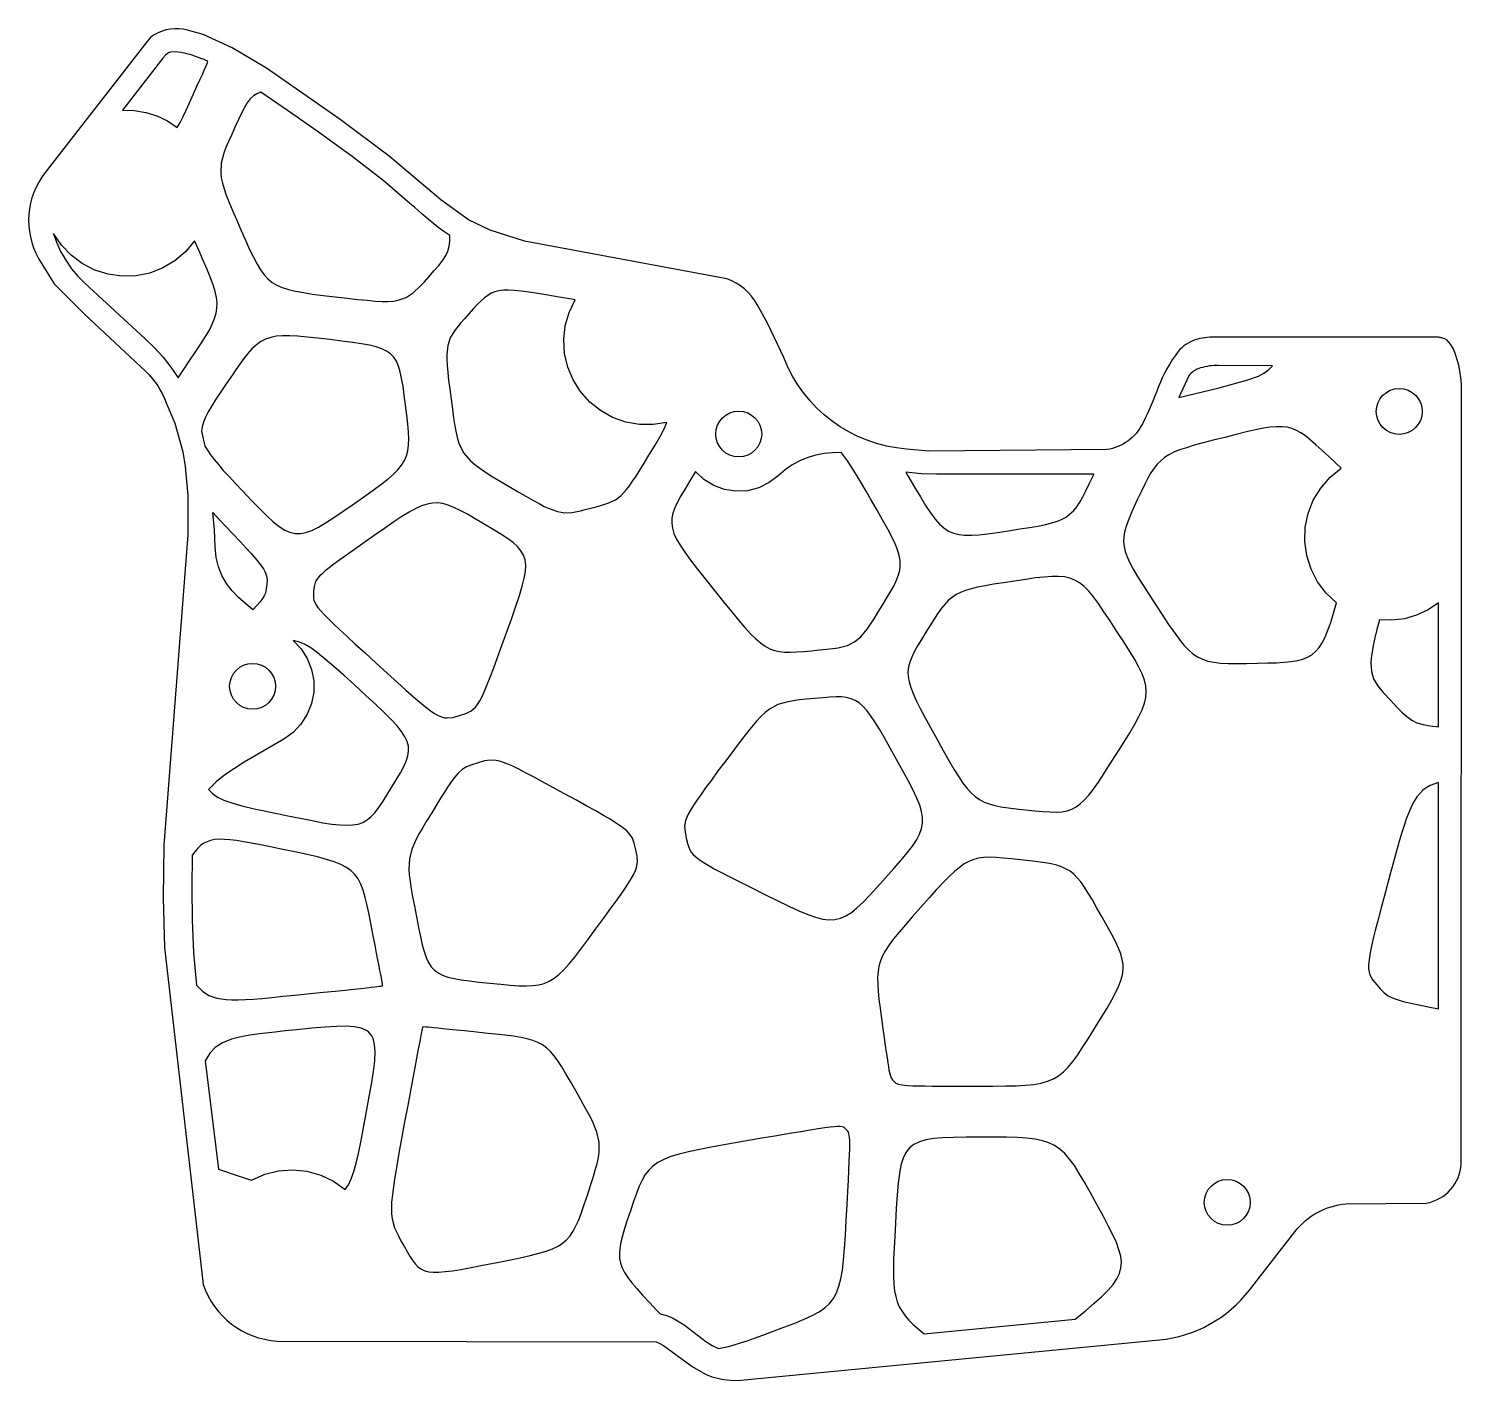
# Model space of a CAD drawing. Header units: millimetres. Extents: x 1155 to 2404, y 511 to 1690.
import ezdxf

# ---------------------------------------------------------------- set-up
doc = ezdxf.new("R2010")
doc.units = ezdxf.units.MM
doc.header["$LTSCALE"] = 0.75

msp = doc.modelspace()

# ---------------------------------------------------------------- linework, layer by layer
msp.add_lwpolyline([(1371.2, 545.4), (1702, 544.6), (1704.4, 543.6), (1708.2, 541.5), (1720.2, 532.7), (1733.2, 523.1), (1744.8, 516.6), (1750.5, 514.3), (1760.6, 511.8), (1769.2, 511.1), (1775.8, 511.4), (2140.8, 546.4, 0.208084), (2219.3, 589.9), (2245.4, 623.4), (2258.8, 640.7, -0.21024), (2303.4, 665), (2373.5, 665.6, 0.346737), (2404, 700), (2404.1, 1378.5), (2403.9, 1383.4), (2402.5, 1393.1), (2401.8, 1396.4), (2399.1, 1405.6), (2397.1, 1410.5), (2394.6, 1414.7, 0.194238), (2387.7, 1420, 0.023893), (2385, 1420.6, 0.054887), (2381.5, 1420.9), (2188.9, 1420.9, 0.073451), (2172, 1418.4, 0.156229), (2157.2, 1408.2, 0.074373), (2139.7, 1376.9, -0.025947), (2125.9, 1345.2, -0.242497), (2095, 1322.7), (1939.8, 1321.5), (1920.3, 1323.1, -0.287414), (1813.2, 1402.9), (1798.9, 1433.1), (1790, 1449.2, 0.184435), (1763.6, 1471.5), (1587, 1504.4), (1557.2, 1514), (1538.3, 1523), (1514, 1540.5), (1469, 1578.7), (1426.4, 1610.5), (1362.1, 1655.2), (1332.2, 1673.1), (1306.7, 1684.6), (1293.2, 1688.4, 0.208325), (1264.1, 1684.4, 0.103621), (1257.8, 1678.4), (1169, 1564.4, 0.300023), (1163.1, 1489.4), (1176.9, 1467.4), (1203, 1441.2), (1256.7, 1390.9, -0.120234), (1274.6, 1363.4), (1282.1, 1345.9), (1289, 1320.9), (1291.1, 1308.1), (1293.3, 1282.6), (1293.5, 1248.4), (1272.5, 977.7), (1271.8, 932), (1273.2, 888.5), (1306.9, 594.7, 0.304796)], format="xyb", close=True)
for points in [[(1273.9, 1666.6), (1273.9, 1666.6), (1271.6, 1664), (1236.5, 1618.7), (1246.7, 1618.5), (1256.8, 1616.8), (1266.5, 1613.7), (1275.7, 1609.3), (1284.2, 1603.7), (1286.7, 1608.1), (1289.3, 1613.2), (1291.9, 1618.8), (1294.9, 1625.2), (1298.4, 1632.9), (1301.4, 1639.5), (1303.9, 1645.2), (1306.1, 1649.9), (1307.8, 1653.7), (1309.2, 1656.9), (1310.2, 1659.4), (1311, 1661.3), (1306.2, 1663.4), (1305.6, 1663.6), (1305.6, 1663.6), (1296.4, 1666.9), (1287.7, 1669.1), (1281.8, 1669.7), (1278.4, 1669.3), (1276.7, 1668.7), (1275.7, 1668.1), (1275.7, 1668.1)], [(1515.8, 1487.9), (1518.4, 1491.9), (1520.2, 1495.7), (1521.4, 1499.8), (1522, 1504.2), (1522, 1509.3), (1516.8, 1512.8), (1511.7, 1516.5), (1507.9, 1519.6), (1503.2, 1523.4), (1500.9, 1525.4), (1497.6, 1528.2), (1491, 1534.1), (1488.9, 1536), (1463.5, 1557.7), (1463.5, 1557.7), (1436.8, 1578.2), (1424.4, 1587.3), (1407, 1599.8), (1407, 1599.8), (1390.1, 1611.6), (1389.8, 1611.9), (1357.1, 1634.4), (1353.6, 1633.1), (1350.6, 1631.1), (1347.9, 1628.5), (1345.3, 1625.1), (1342.8, 1621), (1340.3, 1616.2), (1337.7, 1610.7), (1334.8, 1604.4), (1331.7, 1597.6), (1329, 1591.5), (1326.7, 1586.1), (1324.9, 1581.2), (1322.6, 1572.4), (1322.1, 1564), (1322.6, 1559.7), (1323.6, 1555.1), (1325, 1550.1), (1326.9, 1544.6), (1329.4, 1538.3), (1332.3, 1531.3), (1335.8, 1523.3), (1339.7, 1514.3), (1343.7, 1505.3), (1347.3, 1497.3), (1350.6, 1490.5), (1353.8, 1484.5), (1356.8, 1479.5), (1360, 1475.1), (1363.3, 1471.5), (1367, 1468.5), (1371.1, 1466), (1375.7, 1464), (1381.1, 1462.3), (1387.2, 1460.8), (1394.2, 1459.6), (1402.3, 1458.4), (1411.5, 1457.2), (1422, 1456), (1432.5, 1454.7), (1441.7, 1453.7), (1449.8, 1452.9), (1456.8, 1452.3), (1462.9, 1452), (1468.2, 1451.9), (1472.8, 1452.2), (1476.9, 1452.9), (1483.8, 1455.3), (1489.9, 1459.4), (1496.2, 1465.3), (1499.7, 1469.1), (1503.5, 1473.4), (1508.4, 1478.9), (1512.5, 1483.7)], [(1318.2, 1441.6), (1318.8, 1446.1), (1318.9, 1450.7), (1318.4, 1455.5), (1317.2, 1460.7), (1315.5, 1466.3), (1313.2, 1472.6), (1310.3, 1479.7), (1306.9, 1487.6), (1302.9, 1496.7), (1299.3, 1504.7), (1291.5, 1495.3), (1282.2, 1487.4), (1271.7, 1481.1), (1260.3, 1476.7), (1248.3, 1474.3), (1236, 1473.9), (1223.9, 1475.6), (1212.3, 1479.3), (1201.4, 1484.9), (1191.6, 1492.2), (1183.2, 1501.1), (1176.4, 1511.3), (1178.9, 1503.6), (1180, 1501), (1182.4, 1495.6), (1184.4, 1492.2), (1186.9, 1487.8), (1186.9, 1487.8), (1192, 1480.4), (1192, 1480.4), (1197.6, 1473.9), (1197.9, 1473.6), (1204, 1467.5), (1256, 1419.7), (1264.2, 1411.7), (1271.8, 1403.3), (1278.7, 1394.5), (1285, 1385.4), (1289.6, 1392.2), (1294.7, 1399.8), (1300.2, 1407.9), (1304.9, 1415), (1308.9, 1421.3), (1312.2, 1427), (1314.8, 1432.1), (1316.8, 1437)], [(1700.9, 1326.6), (1705.3, 1334.2), (1708.8, 1340.7), (1711.3, 1346.5), (1699.4, 1344.6), (1687.3, 1344.6), (1675.3, 1346.7), (1663.9, 1350.8), (1653.4, 1356.7), (1643.9, 1364.2), (1635.8, 1373.3), (1629.4, 1383.5), (1624.7, 1394.7), (1622, 1406.5), (1621.3, 1418.6), (1622.6, 1430.6), (1625.9, 1442.3), (1631.1, 1453.2), (1624.5, 1454.4), (1617.4, 1455.6), (1607.4, 1457.4), (1598.6, 1458.9), (1590.8, 1460.1), (1584.1, 1461), (1578.3, 1461.6), (1573.2, 1461.9), (1568.7, 1461.8), (1564.8, 1461.3), (1561.3, 1460.4), (1558.1, 1459.1), (1552.1, 1455.2), (1545.9, 1449.2), (1542.4, 1445.5), (1538.5, 1441.2), (1534.7, 1436.9), (1531.3, 1433), (1526, 1426.3), (1522.3, 1420.1), (1520.2, 1413.6), (1519.3, 1405.8), (1519.4, 1401.2), (1519.7, 1396), (1520.2, 1390.1), (1520.9, 1383.3), (1521.9, 1375.5), (1523, 1366.7), (1524.2, 1357.9), (1525.2, 1350.1), (1526.3, 1343.3), (1527.4, 1337.4), (1528.7, 1332.1), (1530.2, 1327.5), (1534.2, 1319.7), (1539.9, 1312.9), (1543.6, 1309.7), (1548, 1306.5), (1553.1, 1303), (1559, 1299.3), (1565.9, 1295.2), (1573.7, 1290.6), (1581.5, 1286), (1588.3, 1282), (1594.3, 1278.6), (1599.7, 1275.7), (1604.3, 1273.2), (1608.5, 1271.3), (1615.7, 1268.7), (1622.1, 1267.7), (1628.5, 1267.9), (1635.8, 1269.3), (1640, 1270.4), (1644.8, 1271.6), (1649.5, 1272.9), (1653.7, 1274), (1660.7, 1276.3), (1666.4, 1279), (1671.3, 1282.7), (1676.1, 1287.9), (1678.6, 1291.2), (1681.3, 1295.1), (1684.3, 1299.6), (1687.6, 1304.9), (1691.3, 1310.9), (1695.5, 1317.8)], [(1472.7, 1301.2), (1476.7, 1305.2), (1479.9, 1309.2), (1482.4, 1313.2), (1484.2, 1317.3), (1485.4, 1321.7), (1486, 1326.6), (1486.2, 1332), (1485.9, 1338), (1485.3, 1344.9), (1484.4, 1352.7), (1483.3, 1361.5), (1482.1, 1370.3), (1481.1, 1378), (1479.9, 1384.7), (1478.7, 1390.5), (1477.1, 1395.5), (1475.3, 1399.7), (1473, 1403.2), (1470.2, 1406.1), (1466.8, 1408.6), (1462.7, 1410.6), (1457.7, 1412.3), (1451.8, 1413.7), (1444.9, 1415), (1437, 1416.1), (1427.8, 1417.3), (1417.3, 1418.6), (1406.8, 1419.8), (1397.5, 1420.8), (1389.4, 1421.5), (1382.3, 1421.9), (1376.1, 1421.9), (1370.6, 1421.5), (1365.7, 1420.5), (1361.2, 1419), (1357.1, 1416.9), (1353.3, 1414.1), (1349.4, 1410.6), (1345.6, 1406.2), (1341.5, 1401.1), (1337.1, 1395), (1332.3, 1388), (1326.8, 1380), (1322.1, 1373), (1317.9, 1366.6), (1314.3, 1360.9), (1311.3, 1355.7), (1308.8, 1351), (1307, 1346.7), (1305.8, 1342.6), (1305.3, 1338.7), (1308.4, 1325.8), (1310.5, 1322.1), (1313.1, 1318.3), (1316.3, 1314.1), (1320.1, 1309.6), (1324.4, 1304.6), (1329.4, 1299.2), (1334.9, 1293.3), (1341.1, 1286.7), (1349.1, 1278.4), (1356.1, 1271.1), (1362.3, 1264.9), (1368, 1259.7), (1373.1, 1255.7), (1377.9, 1252.6), (1382.5, 1250.6), (1387, 1249.5), (1391.6, 1249.5), (1396.4, 1250.4), (1401.6, 1252.3), (1407.3, 1255.1), (1413.6, 1258.8), (1420.8, 1263.4), (1428.8, 1268.9), (1437.9, 1275.2), (1447, 1281.6), (1455, 1287.3), (1461.9, 1292.3), (1467.8, 1296.9)], [(2270.5, 1267.1), (2275, 1278.6), (2281.5, 1289.2), (2289.7, 1298.6), (2299.3, 1306.4), (2294.2, 1311.3), (2288.4, 1316.8), (2282.5, 1322.3), (2277.3, 1327), (2272.6, 1331.1), (2268.3, 1334.6), (2264.2, 1337.4), (2260.2, 1339.5), (2256.2, 1341.1), (2252.1, 1342.2), (2247.7, 1342.7), (2242.9, 1342.7), (2237.5, 1342.2), (2231.4, 1341.3), (2224.6, 1339.9), (2216.7, 1338.1), (2207.8, 1336), (2197.7, 1333.4), (2187.6, 1330.9), (2178.8, 1328.6), (2171, 1326.5), (2164.3, 1324.4), (2158.4, 1322.4), (2153.4, 1320.4), (2149, 1318.2), (2145.2, 1315.8), (2138.8, 1310.1), (2136.1, 1306.5), (2133.4, 1302.5), (2130.8, 1297.8), (2128.1, 1292.5), (2125.1, 1286.4), (2121.8, 1279.4), (2118.6, 1272.4), (2115.8, 1266.3), (2113.5, 1260.7), (2111.7, 1255.7), (2110.4, 1251.1), (2109.6, 1246.8), (2109.5, 1242.5), (2109.9, 1238.3), (2110.9, 1233.9), (2112.6, 1229.2), (2115, 1224.1), (2118, 1218.4), (2121.7, 1212.1), (2126.2, 1204.9), (2131.4, 1196.8), (2137.4, 1187.6), (2143.4, 1178.4), (2148.8, 1170.3), (2153.6, 1163.4), (2158, 1157.4), (2162.1, 1152.3), (2166, 1148.1), (2170, 1144.7), (2174.1, 1142), (2178.4, 1139.9), (2183.1, 1138.3), (2188.3, 1137.3), (2194.1, 1136.6), (2200.7, 1136.3), (2208.2, 1136.2), (2216.8, 1136.3), (2226.5, 1136.5), (2235.1, 1136.7), (2242.8, 1136.9), (2249.7, 1137.3), (2255.7, 1137.9), (2261.1, 1138.8), (2265.8, 1140), (2270, 1141.7), (2273.7, 1143.9), (2277, 1146.7), (2280, 1150.1), (2282.7, 1154.3), (2285.3, 1159.3), (2287.7, 1165.2), (2290.2, 1172.1), (2292.7, 1180.1), (2295.3, 1189.1), (2286.2, 1197.6), (2278.7, 1207.4), (2273, 1218.4), (2269.2, 1230.3), (2267.5, 1242.6), (2267.9, 1255)], [(1910.2, 1240.6), (1907.3, 1246.6), (1903.8, 1253.4), (1899.6, 1261), (1894.6, 1269.8), (1888.9, 1279.7), (1884.9, 1286.6), (1881.2, 1292.9), (1877.8, 1298.7), (1874.6, 1303.9), (1868.8, 1312.9), (1863.6, 1319.9), (1863.1, 1320.2), (1855.7, 1320), (1848.3, 1319.2), (1841.1, 1317.8), (1834.1, 1315.7), (1827.2, 1312.9), (1820.6, 1309.4), (1814.3, 1305.2), (1808.3, 1300), (1800.3, 1293.9), (1791.3, 1289.4), (1781.6, 1286.9), (1771.5, 1286.4), (1761.6, 1287.9), (1752.1, 1291.3), (1743.5, 1296.6), (1736.2, 1303.5), (1731.3, 1295.4), (1727.1, 1288.6), (1723.5, 1282.4), (1720.5, 1277), (1718.2, 1272), (1716.5, 1267.4), (1715.6, 1262.9), (1715.4, 1258.6), (1716, 1254.2), (1717.4, 1249.6), (1719.7, 1244.7), (1722.8, 1239.3), (1726.8, 1233.2), (1731.8, 1226.4), (1737.7, 1218.7), (1744.6, 1210), (1752.5, 1200.1), (1760.5, 1190.1), (1767.5, 1181.5), (1773.7, 1174), (1779.2, 1167.5), (1784.2, 1162.1), (1788.7, 1157.7), (1792.9, 1154.1), (1797, 1151.2), (1800.9, 1149.1), (1805, 1147.6), (1809.2, 1146.6), (1813.7, 1146.1), (1818.7, 1146), (1824.2, 1146.3), (1830.4, 1146.7), (1837.4, 1147.3), (1844.4, 1148), (1850.5, 1148.6), (1855.9, 1149.3), (1860.7, 1150), (1868.6, 1152), (1874.9, 1155), (1880.4, 1159.6), (1883.1, 1162.6), (1885.8, 1166.2), (1888.7, 1170.4), (1891.9, 1175.2), (1895.3, 1180.8), (1899.3, 1187.2), (1903.1, 1193.6), (1906.5, 1199.2), (1909.3, 1204.3), (1911.6, 1209), (1913.2, 1213.4), (1914.3, 1217.5), (1914.7, 1221.7), (1914.6, 1225.9), (1913.8, 1230.4), (1912.3, 1235.2)], [(2073.9, 1281.5), (2076.7, 1286.8), (2079.6, 1292.9), (2082.9, 1299.9), (2083.6, 1301.4), (2080.6, 1301.4), (2077.2, 1301.3), (2071.5, 1301.3), (2065.9, 1301.3), (1946.3, 1301.3), (1933, 1301.7), (1919.7, 1303), (1921.4, 1299.9), (1927.2, 1290), (1932.3, 1281.4), (1936.9, 1273.9), (1941.1, 1267.5), (1945.1, 1262.2), (1948.9, 1257.8), (1952.8, 1254.4), (1956.8, 1251.7), (1961.1, 1249.8), (1965.7, 1248.6), (1970.9, 1248.1), (1976.8, 1248), (1983.4, 1248.5), (1990.9, 1249.3), (1999.5, 1250.5), (2009.2, 1252), (2018.9, 1253.5), (2027.4, 1254.8), (2034.9, 1256.1), (2041.4, 1257.4), (2047, 1258.8), (2051.9, 1260.4), (2056.1, 1262.2), (2059.8, 1264.2), (2066, 1269.5), (2068.7, 1272.9), (2071.3, 1276.9)], [(1579.6, 1186.3), (1582.7, 1195.5), (1585.1, 1203.5), (1586.8, 1210.5), (1587.8, 1216.5), (1588.1, 1221.8), (1587.5, 1226.5), (1586.2, 1230.7), (1584, 1234.5), (1581, 1238.1), (1577.1, 1241.7), (1572.2, 1245.3), (1566.4, 1249.1), (1559.7, 1253.2), (1551.9, 1257.8), (1544.1, 1262.4), (1537.2, 1266.3), (1531, 1269.6), (1525.5, 1272.3), (1520.4, 1274.3), (1515.7, 1275.6), (1511.2, 1276.2), (1506.7, 1276.1), (1502.1, 1275.2), (1497.3, 1273.6), (1492.2, 1271.3), (1486.5, 1268.2), (1480.2, 1264.3), (1473.1, 1259.6), (1465, 1254), (1455.9, 1247.7), (1446.8, 1241.3), (1438.8, 1235.7), (1431.9, 1230.8), (1425.9, 1226.6), (1420.9, 1222.9), (1416.7, 1219.7), (1413.2, 1216.9), (1410.5, 1214.5), (1408.3, 1212.3), (1406.6, 1210.4), (1405.4, 1208.6), (1404.5, 1206.9), (1403.5, 1203.4), (1403.1, 1199.3), (1402.9, 1195.2), (1403, 1193.3), (1403.4, 1191.5), (1404.1, 1189.5), (1405.3, 1187.4), (1406.9, 1185), (1409.2, 1182.3), (1412.1, 1179.1), (1415.7, 1175.4), (1420.2, 1171), (1425.6, 1165.9), (1432, 1160), (1439.4, 1153.2), (1448, 1145.4), (1457.8, 1136.4), (1467.6, 1127.5), (1476.2, 1119.7), (1483.7, 1113), (1490.2, 1107.2), (1495.9, 1102.4), (1500.7, 1098.4), (1504.9, 1095.2), (1508.6, 1092.7), (1511.8, 1090.9), (1514.6, 1089.7), (1517.2, 1088.9), (1519.7, 1088.7), (1524.6, 1089.2), (1530.3, 1090.8), (1535.9, 1092.6), (1540.4, 1094.8), (1542.4, 1096.3), (1544.3, 1098.2), (1546.2, 1100.6), (1548.1, 1103.7), (1550.1, 1107.5), (1552.2, 1112.2), (1554.6, 1117.8), (1557.2, 1124.4), (1560.2, 1132.3), (1563.5, 1141.4), (1567.3, 1151.8), (1571.6, 1163.8), (1575.9, 1175.8)], [(1362.1, 1212.6), (1362.5, 1208.9), (1362.2, 1204.8), (1361.6, 1199.8), (1361.1, 1197.5), (1360.1, 1195.3), (1358.7, 1192.8), (1356.6, 1190.1), (1353.7, 1186.9), (1350, 1183), (1337.5, 1193.9), (1332, 1199.7), (1327.1, 1206.1), (1323.1, 1212.9), (1320.1, 1220.5), (1318.1, 1228.7), (1317.4, 1237.8), (1316.8, 1252.9), (1315.2, 1267.8), (1318.2, 1264.7), (1326.1, 1256.3), (1333.1, 1248.9), (1339.1, 1242.5), (1344.2, 1236.9), (1348.6, 1232.1), (1352.2, 1228), (1355.1, 1224.5), (1357.5, 1221.4), (1359.3, 1218.8), (1360.6, 1216.5)], [(2122.9, 1133.1), (2119.3, 1139.6), (2114.9, 1146.8), (2109.7, 1155), (2103.7, 1164.2), (2097.7, 1173.4), (2092.4, 1181.4), (2087.6, 1188.4), (2083.2, 1194.3), (2079.1, 1199.2), (2075.1, 1203.3), (2071.1, 1206.5), (2067, 1208.9), (2062.7, 1210.6), (2058, 1211.7), (2052.8, 1212.2), (2046.9, 1212.1), (2040.3, 1211.6), (2032.8, 1210.8), (2024.2, 1209.6), (2014.5, 1208.1), (2004.8, 1206.6), (1996.2, 1205.3), (1988.7, 1204), (1982.2, 1202.7), (1976.5, 1201.4), (1971.6, 1199.9), (1967.2, 1198.2), (1963.4, 1196.3), (1956.8, 1191.4), (1950.8, 1184.6), (1947.7, 1180.4), (1944.5, 1175.5), (1941, 1169.9), (1937.1, 1163.6), (1933.2, 1157.2), (1929.9, 1151.5), (1927, 1146.4), (1924.8, 1141.7), (1923.1, 1137.4), (1922, 1133.2), (1921.5, 1129), (1921.7, 1124.8), (1922.4, 1120.2), (1923.9, 1115.4), (1925.9, 1110), (1928.7, 1103.9), (1932.1, 1097.1), (1936.2, 1089.3), (1941.1, 1080.5), (1946.6, 1070.5), (1952.2, 1060.4), (1957.2, 1051.7), (1961.6, 1044), (1965.7, 1037.5), (1969.4, 1031.9), (1973, 1027.2), (1976.5, 1023.3), (1980, 1020.1), (1983.8, 1017.5), (1987.8, 1015.4), (1992.2, 1013.7), (1997.1, 1012.4), (2002.6, 1011.3), (2008.8, 1010.4), (2015.9, 1009.5), (2023.9, 1008.7), (2032, 1007.8), (2039, 1007.2), (2045.3, 1006.8), (2050.8, 1006.7), (2055.7, 1007), (2060.2, 1007.8), (2064.3, 1009.2), (2068.1, 1011.1), (2071.8, 1013.8), (2075.5, 1017.2), (2079.2, 1021.5), (2083.2, 1026.7), (2087.5, 1032.8), (2092.3, 1040), (2097.6, 1048.3), (2103.7, 1057.8), (2109.7, 1067.4), (2114.9, 1075.8), (2119.3, 1083.2), (2122.9, 1089.9), (2125.7, 1095.9), (2127.7, 1101.5), (2128.9, 1106.7), (2129.3, 1111.7), (2128.9, 1116.7), (2127.7, 1121.8), (2125.7, 1127.2)], [(2384.3, 1189), (2375.1, 1182.9), (2365.1, 1178.3), (2354.5, 1175.3), (2343.6, 1173.9), (2332.6, 1174.2), (2330.5, 1165.9), (2328.7, 1158.5), (2327.3, 1152), (2326.2, 1146.3), (2325.5, 1141.2), (2325.2, 1136.7), (2325.6, 1129.1), (2327.5, 1122.8), (2330.9, 1117), (2335.8, 1111), (2342.2, 1104.1), (2347.5, 1098.4), (2352.2, 1093.7), (2356.5, 1089.9), (2360.8, 1086.9), (2365.4, 1084.6), (2370.7, 1083), (2376.8, 1081.8), (2384.3, 1081)], [(1483.9, 1051.1), (1485.3, 1055.6), (1486, 1059.8), (1485.8, 1064), (1484.8, 1068.1), (1482.8, 1072.4), (1479.8, 1076.9), (1475.9, 1081.9), (1470.8, 1087.3), (1464.7, 1093.5), (1457.3, 1100.4), (1448.8, 1108.3), (1439, 1117.2), (1429.4, 1126), (1420.9, 1133.6), (1413.3, 1140.1), (1406.6, 1145.5), (1400.6, 1149.8), (1395.2, 1153.1), (1390.1, 1155.2), (1385.4, 1156.3), (1392.2, 1149), (1397.6, 1140.5), (1401.3, 1131.1), (1403.2, 1121.2), (1403.2, 1111.2), (1401.3, 1101.3), (1397.5, 1091.9), (1392.1, 1083.4), (1385.2, 1076.1), (1377.1, 1070.2), (1342.5, 1050.2), (1325.8, 1039.2), (1318.2, 1033), (1311.5, 1026.3), (1315, 1022.8), (1319.3, 1019.7), (1324.9, 1017), (1331.9, 1014.6), (1340.6, 1012.2), (1351.2, 1009.6), (1357.4, 1008.3), (1364.1, 1006.9), (1371.4, 1005.4), (1379.3, 1003.7), (1391.3, 1001.3), (1401.9, 999.2), (1411.1, 997.4), (1419.1, 996.2), (1426.1, 995.4), (1432.1, 995.1), (1437.4, 995.4), (1441.9, 996.2), (1446, 997.7), (1449.7, 999.8), (1453.1, 1002.6), (1456.4, 1006.1), (1459.7, 1010.4), (1463.2, 1015.4), (1466.9, 1021.3), (1471.1, 1028.1), (1475.2, 1034.9), (1478.8, 1040.9), (1481.7, 1046.3)], [(1931.5, 987.3), (1933.2, 992.2), (1934.1, 997), (1934.1, 1001.9), (1933.3, 1007.1), (1931.7, 1012.7), (1929.2, 1018.9), (1925.9, 1025.8), (1921.9, 1033.7), (1917.1, 1042.5), (1911.5, 1052.5), (1905.9, 1062.5), (1901, 1071.3), (1896.6, 1078.9), (1892.6, 1085.4), (1888.9, 1090.8), (1885.5, 1095.3), (1882.2, 1099), (1878.9, 1101.8), (1875.4, 1104), (1871.8, 1105.5), (1867.9, 1106.5), (1863.6, 1107), (1858.8, 1107.1), (1853.3, 1106.9), (1847.1, 1106.4), (1840.1, 1105.8), (1833.1, 1105.1), (1827, 1104.5), (1821.5, 1103.8), (1816.6, 1102.9), (1808.1, 1100.4), (1800.6, 1096.3), (1797, 1093.4), (1793.3, 1090), (1789.3, 1085.8), (1785, 1080.8), (1780.3, 1075), (1775.1, 1068.2), (1769.2, 1060.3), (1762.5, 1051.4), (1755.8, 1042.5), (1750, 1034.6), (1745, 1027.7), (1740.7, 1021.8), (1737, 1016.6), (1734.1, 1012.1), (1731.7, 1008.3), (1729.8, 1004.9), (1727.5, 999.2), (1726.7, 994.4), (1727.1, 989.5), (1728.1, 983.9), (1729.4, 978.3), (1731.2, 973.8), (1732.5, 971.7), (1734.2, 969.6), (1736.4, 967.5), (1739.3, 965.3), (1742.8, 962.9), (1747.2, 960.3), (1752.5, 957.3), (1758.8, 953.9), (1766.2, 950.1), (1774.9, 945.8), (1784.8, 940.8), (1796.1, 935.1), (1807.5, 929.5), (1817.5, 924.6), (1826.3, 920.6), (1834.1, 917.3), (1840.9, 914.9), (1847.1, 913.3), (1852.6, 912.6), (1857.7, 912.9), (1862.6, 914), (1867.3, 916.1), (1872.1, 919.1), (1877, 923.1), (1882.3, 928.1), (1888.2, 934.1), (1894.6, 941.2), (1901.9, 949.3), (1909.2, 957.5), (1915.5, 964.7), (1920.9, 971.2), (1925.3, 977), (1928.8, 982.3)], [(1667, 929), (1671.3, 935.2), (1675, 940.5), (1678.1, 945.1), (1680.5, 949.1), (1682.4, 952.6), (1683.8, 955.6), (1684.8, 958.4), (1685.6, 963.3), (1685.2, 968.2), (1684.1, 973.8), (1682.8, 979.4), (1681.2, 983.9), (1678.4, 988.1), (1676.3, 990.2), (1673.7, 992.4), (1670.5, 994.8), (1666.5, 997.4), (1661.7, 1000.4), (1655.9, 1003.8), (1649.2, 1007.6), (1641.4, 1011.9), (1632.3, 1016.9), (1622, 1022.6), (1611.7, 1028.2), (1602.7, 1033.1), (1594.8, 1037.4), (1587.9, 1041), (1582, 1044.1), (1576.9, 1046.6), (1572.5, 1048.5), (1568.7, 1050), (1565.3, 1051.1), (1562.4, 1051.7), (1557.2, 1052), (1552.3, 1051.2), (1546.6, 1049.6), (1541, 1047.9), (1536.5, 1046.1), (1532.6, 1043.8), (1528.9, 1040.4), (1524.8, 1035.4), (1522.6, 1032.2), (1520, 1028.4), (1517.2, 1024), (1513.9, 1018.8), (1510.3, 1012.9), (1506.1, 1006.1), (1502, 999.3), (1498.4, 993.3), (1495.3, 987.9), (1492.7, 983), (1488.8, 974.3), (1486.8, 965.9), (1486.3, 956.9), (1486.6, 951.8), (1487.2, 946.2), (1488.2, 939.8), (1489.5, 932.7), (1491, 924.5), (1492.8, 915.3), (1494.6, 906.1), (1496.3, 898), (1497.9, 891), (1499.6, 885), (1501.4, 879.8), (1503.4, 875.4), (1505.7, 871.8), (1508.5, 868.8), (1511.7, 866.4), (1515.6, 864.4), (1520.2, 862.8), (1525.6, 861.5), (1531.8, 860.3), (1539, 859.4), (1547.3, 858.4), (1556.8, 857.4), (1566.3, 856.5), (1574.6, 855.7), (1582, 855.2), (1588.5, 855.1), (1594.3, 855.3), (1599.5, 856.1), (1604.2, 857.3), (1608.7, 859.2), (1612.9, 861.8), (1617.1, 865.1), (1621.4, 869.2), (1626, 874.2), (1630.9, 880.2), (1636.3, 887.2), (1642.3, 895.3), (1649.1, 904.5), (1655.9, 913.8), (1661.8, 921.9)], [(2384.3, 1032.3), (2376.8, 1029.8), (2373.5, 1027.9), (2370.6, 1025.7), (2365.3, 1019.8), (2362.9, 1016.1), (2360.7, 1011.8), (2358.5, 1006.9), (2356.4, 1001.3), (2354.2, 995), (2352, 988), (2349.7, 980.2), (2347.3, 971.6), (2344.7, 962.1), (2341.8, 951.7), (2337.9, 937.1), (2334.5, 924.3), (2331.5, 913.1), (2329, 903.5), (2327, 895.3), (2325.5, 888.3), (2324.3, 882.4), (2323.6, 877.5), (2323.2, 873.4), (2323.2, 870), (2323.6, 867.1), (2324.3, 864.6), (2326.7, 860.3), (2330.3, 856), (2333.6, 852.1), (2336.7, 849.1), (2340.2, 846.5), (2344.7, 844.4), (2350.7, 842.3), (2354.5, 841.3), (2358.9, 840.2), (2364.1, 839.1), (2369.9, 837.9), (2376.7, 836.5), (2384.3, 835.1)], [(1456.7, 890.7), (1455.1, 898.8), (1453.3, 908), (1451.5, 917.2), (1449.8, 925.3), (1448.1, 932.3), (1446.3, 938.5), (1444.3, 943.7), (1442, 948.3), (1439.2, 952.2), (1435.8, 955.5), (1431.8, 958.4), (1427, 961), (1421.2, 963.3), (1414.5, 965.4), (1406.6, 967.5), (1397.4, 969.6), (1386.9, 971.9), (1374.9, 974.4), (1365.4, 976.4), (1356.8, 978.1), (1349, 979.6), (1342, 980.8), (1335.8, 981.8), (1330.2, 982.5), (1325.3, 982.8), (1320.8, 982.9), (1316.9, 982.6), (1313.3, 981.9), (1310.2, 980.8), (1307.3, 979.4), (1304.6, 977.5), (1302.1, 975.2), (1297.3, 969.1), (1296.9, 940.7), (1297.2, 912.3), (1298.4, 884), (1300.9, 855.6), (1306.1, 850.4), (1311.9, 846.7), (1318.6, 844.3), (1326.9, 843.1), (1331.9, 842.9), (1337.4, 842.9), (1343.6, 843.1), (1350.5, 843.6), (1358.2, 844.2), (1366.8, 845), (1376.4, 846), (1386.9, 847), (1400.2, 848.4), (1411.9, 849.6), (1422, 850.6), (1430.7, 851.5), (1438.1, 852.3), (1444.2, 852.9), (1449.2, 853.4), (1453.3, 853.9), (1456.4, 854.2), (1458.8, 854.5), (1460.5, 854.7), (1461.7, 854.8), (1462.8, 855), (1463, 855.1), (1463.1, 855.2), (1463.2, 855.3), (1463.2, 855.4), (1463.3, 855.4), (1463.2, 856.3), (1462.9, 858.3), (1462.2, 862.1), (1461.7, 864.9), (1461, 868.4), (1460.2, 872.6), (1459.2, 877.7), (1458.1, 883.7)], [(2109.2, 869.1), (2109.1, 873.6), (2108.4, 878.2), (2107.1, 883), (2105.1, 888.1), (2102.4, 893.8), (2099.2, 900), (2095.3, 907.1), (2090.8, 915), (2086.3, 923), (2082.3, 930), (2078.7, 936), (2075.4, 941.2), (2072.2, 945.7), (2069.1, 949.4), (2066, 952.6), (2062.8, 955.2), (2055.5, 959), (2051.3, 960.4), (2046.5, 961.6), (2041, 962.5), (2034.8, 963.4), (2027.8, 964.2), (2019.7, 965.1), (2011.7, 966), (2004.6, 966.6), (1998.3, 967.1), (1992.7, 967.2), (1987.7, 967), (1983.1, 966.4), (1978.8, 965.3), (1974.6, 963.6), (1970.6, 961.4), (1966.4, 958.4), (1962.1, 954.8), (1957.4, 950.4), (1952.3, 945.1), (1946.5, 939), (1940.1, 931.9), (1932.8, 923.7), (1925.5, 915.6), (1919.2, 908.3), (1913.7, 901.9), (1909, 896.2), (1905.1, 890.9), (1902, 886), (1899.4, 881.4), (1897.5, 876.9), (1896.2, 872.3), (1895.4, 867.5), (1895, 862.3), (1895.1, 856.7), (1895.5, 850.5), (1896.2, 843.5), (1897.2, 835.6), (1898.4, 826.7), (1899.6, 817.7), (1900.7, 809.9), (1901.6, 803.1), (1902.4, 797.3), (1903.2, 792.3), (1903.8, 788.1), (1904.4, 784.6), (1904.9, 781.7), (1905.9, 777.6), (1906.9, 775), (1908, 773.3), (1909.4, 771.8), (1910.9, 770.4), (1911.8, 769.9), (1912.9, 769.4), (1916.2, 768.7), (1918.6, 768.4), (1921.7, 768.2), (1925.6, 768), (1930.3, 767.9), (1936.1, 767.8), (1942.9, 767.7), (1950.9, 767.7), (1960.3, 767.7), (1971, 767.7), (1983.3, 767.7), (1995.6, 767.7), (2006.4, 767.8), (2015.8, 768), (2024.1, 768.5), (2031.3, 769.2), (2037.7, 770.4), (2043.3, 772), (2048.3, 774.1), (2052.8, 776.8), (2057.1, 780.2), (2061.2, 784.3), (2065.3, 789.2), (2069.5, 795.1), (2074.1, 801.9), (2079.1, 809.8), (2084.7, 818.8), (2090.2, 827.8), (2095.1, 835.7), (2099.2, 842.8), (2102.6, 849), (2105.2, 854.6), (2107.2, 859.8), (2108.5, 864.6)], [(1453.6, 769.4), (1455.3, 780.4), (1456.4, 789.7), (1456.7, 797.6), (1456.3, 804), (1455, 809.2), (1453.9, 811.4), (1452.6, 813.3), (1451.1, 814.9), (1449.2, 816.3), (1444.7, 818.3), (1438.9, 819.5), (1431.8, 820), (1423.3, 819.8), (1413.2, 819.2), (1401.6, 818.1), (1388.2, 816.8), (1378.4, 815.8), (1369.5, 814.8), (1361.3, 813.9), (1354, 813), (1347.4, 812), (1341.5, 811), (1336.2, 809.9), (1331.5, 808.6), (1323.6, 805.5), (1317.4, 801.5), (1312.6, 796.3), (1308.7, 789.6), (1320.1, 695.2), (1326.2, 693.1), (1333.1, 690.8), (1340.7, 688.4), (1349.1, 685.8), (1360.5, 690.8), (1372.5, 693.8), (1385, 694.7), (1397.3, 693.4), (1409.3, 690), (1420.6, 684.7), (1430.7, 677.5), (1433.5, 681.7), (1435.9, 686.9), (1438.1, 693.1), (1440.2, 700.5), (1442.3, 709), (1444.3, 718.8), (1446.4, 729.9), (1448.7, 742.3), (1451.4, 756.8)], [(1636.2, 755.8), (1631.7, 763.7), (1627.2, 771.6), (1623.2, 778.5), (1619.6, 784.5), (1616.1, 789.7), (1612.9, 794.1), (1609.6, 797.9), (1606.3, 801), (1602.7, 803.6), (1598.8, 805.7), (1594.4, 807.5), (1589.5, 808.9), (1583.9, 810.1), (1577.5, 811.2), (1570.2, 812.1), (1561.9, 813), (1552.4, 814), (1543, 815), (1534.7, 815.8), (1527.5, 816.6), (1521.4, 817.2), (1516.1, 817.7), (1511.8, 818.2), (1508.2, 818.5), (1505.3, 818.8), (1503.1, 819), (1501.4, 819.1), (1499.3, 819.3), (1498.5, 819.2), (1498.4, 819.2), (1498.3, 819.2), (1498.2, 819.1), (1498.2, 819), (1498.1, 818.8), (1497.8, 817.6), (1497.5, 816.3), (1497.1, 814.4), (1496.6, 811.9), (1496, 808.4), (1495.1, 804.1), (1494.1, 798.6), (1492.9, 792), (1491.4, 784), (1489.6, 774.6), (1487.6, 763.6), (1485.2, 750.9), (1482.5, 736.4), (1479.9, 721.9), (1477.5, 709.2), (1475.6, 698.1), (1473.9, 688.4), (1472.7, 680.1), (1471.8, 672.8), (1471.2, 666.6), (1471, 661.1), (1471.2, 656.3), (1471.7, 652), (1473.8, 644.2), (1477.4, 636.5), (1479.6, 632.2), (1482.3, 627.5), (1485, 622.8), (1487.4, 618.8), (1489.7, 615.3), (1492, 612.3), (1494.4, 609.9), (1497.1, 608.1), (1500.1, 606.7), (1503.5, 605.8), (1507.6, 605.4), (1512.3, 605.4), (1517.8, 605.9), (1524.3, 606.7), (1531.9, 607.9), (1540.5, 609.5), (1550.5, 611.5), (1561.9, 613.7), (1573.3, 616), (1583.2, 618), (1591.9, 620), (1599.5, 621.9), (1605.9, 623.8), (1611.5, 625.9), (1616.3, 628.1), (1620.3, 630.7), (1623.8, 633.7), (1626.8, 637.2), (1629.5, 641.2), (1631.9, 645.8), (1634.3, 651.2), (1636.7, 657.5), (1639.1, 664.6), (1641.9, 672.7), (1644.6, 680.9), (1646.9, 688.1), (1648.8, 694.4), (1650.4, 700.1), (1651.5, 705.3), (1652.2, 710), (1652.2, 718.7), (1650.2, 727.4), (1648.5, 732), (1646.3, 737.1), (1643.5, 742.6), (1640.1, 748.8)], [(1866.2, 626.2), (1866.9, 637.7), (1867.7, 650.9), (1868.4, 664.1), (1869, 675.7), (1869.6, 685.7), (1870, 694.3), (1870.3, 701.7), (1870.6, 707.8), (1870.7, 712.9), (1870.8, 717.1), (1870.7, 720.4), (1870.6, 723), (1870, 726.5), (1869.6, 727.6), (1869, 728.5), (1867.7, 730), (1866.2, 731.4), (1865.2, 731.8), (1864, 732.2), (1862.3, 732.4), (1860.1, 732.4), (1857.2, 732.2), (1853.5, 731.8), (1848.9, 731.2), (1843.2, 730.4), (1836.3, 729.3), (1828, 727.9), (1818.3, 726.3), (1807, 724.4), (1794, 722.2), (1779.2, 719.6), (1764.3, 717), (1751.3, 714.7), (1740, 712.5), (1730.2, 710.5), (1721.8, 708.4), (1714.6, 706.2), (1708.5, 703.8), (1703.4, 701.1), (1699.1, 698), (1695.5, 694.5), (1692.4, 690.5), (1689.6, 685.8), (1687.1, 680.4), (1684.7, 674.1), (1682.1, 667), (1679.4, 658.9), (1676.7, 650.7), (1674.4, 643.6), (1672.5, 637.2), (1671.1, 631.5), (1670.2, 626.5), (1669.8, 621.8), (1670, 617.5), (1670.8, 613.4), (1672.2, 609.3), (1674.3, 605.2), (1677.1, 600.8), (1680.6, 596.2), (1684.9, 591.1), (1690, 585.4), (1696, 579), (1702.8, 571.8), (1705.4, 569.1), (1710.9, 567.8), (1716.2, 565.6), (1726.2, 559.6), (1745.3, 545), (1750.7, 541.6), (1756.3, 538.8), (1765, 540.6), (1770, 542), (1775.4, 543.7), (1781.3, 545.7), (1787.7, 548), (1794.8, 550.6), (1802.6, 553.5), (1813.3, 557.4), (1822.7, 561), (1830.9, 564.4), (1837.9, 567.6), (1843.9, 570.9), (1848.9, 574.4), (1853, 578.2), (1856.4, 582.5), (1859.2, 587.4), (1861.3, 593.1), (1863, 599.7), (1864.3, 607.3), (1865.3, 616)], [(2103.2, 631.2), (2100.1, 638.1), (2096.2, 645.9), (2091.6, 654.6), (2086.3, 664.4), (2080.6, 674.7), (2075.5, 683.8), (2070.9, 691.6), (2066.6, 698.4), (2062.4, 704.1), (2058.3, 708.8), (2054, 712.7), (2049.4, 715.8), (2044.4, 718.2), (2038.8, 720.1), (2032.4, 721.4), (2025.2, 722.2), (2016.9, 722.8), (2007.5, 723.1), (1996.7, 723.2), (1984.4, 723.2), (1972.1, 723.2), (1961.3, 723), (1952, 722.7), (1944, 722), (1937.2, 720.9), (1931.4, 719.2), (1926.7, 716.9), (1922.8, 713.8), (1919.7, 709.8), (1917.3, 704.9), (1915.4, 698.8), (1914, 691.5), (1912.9, 683), (1912, 673), (1911.2, 661.4), (1910.5, 648.2), (1909.9, 636.7), (1909.3, 626.3), (1909, 617.1), (1908.8, 608.9), (1908.8, 601.6), (1909.2, 595.1), (1909.8, 589.3), (1910.8, 584.1), (1912.1, 579.5), (1913.9, 575.2), (1918.9, 567.3), (1922.2, 563.6), (1926, 559.8), (1930.5, 555.9), (1935.7, 551.8), (2067.3, 564.5), (2076.2, 571.8), (2084, 578.3), (2090.6, 584.3), (2096, 589.7), (2100.4, 594.8), (2103.7, 599.6), (2106, 604.4), (2107.2, 609.1), (2107.6, 614.1), (2107, 619.3), (2105.5, 625)]]:
    msp.add_lwpolyline(points, close=True)
msp.add_lwpolyline([(2157.8, 1368.3), (2193, 1376.5), (2218, 1383.5), (2227.1, 1386.9), (2231.9, 1389.5), (2236.1, 1392.5), (2239.5, 1395.9), (2192.4, 1396.2, 0.076404), (2176.5, 1393.9, 0.144972), (2166.3, 1387.2), (2157.8, 1368.3)], format="xyb")
for centre in [(2349.9, 1356), (1773.9, 1336.3), (1349.9, 1116.3), (2199.9, 666.3)]:
    msp.add_circle(centre, 20)

doc.saveas('drawing.dxf')
